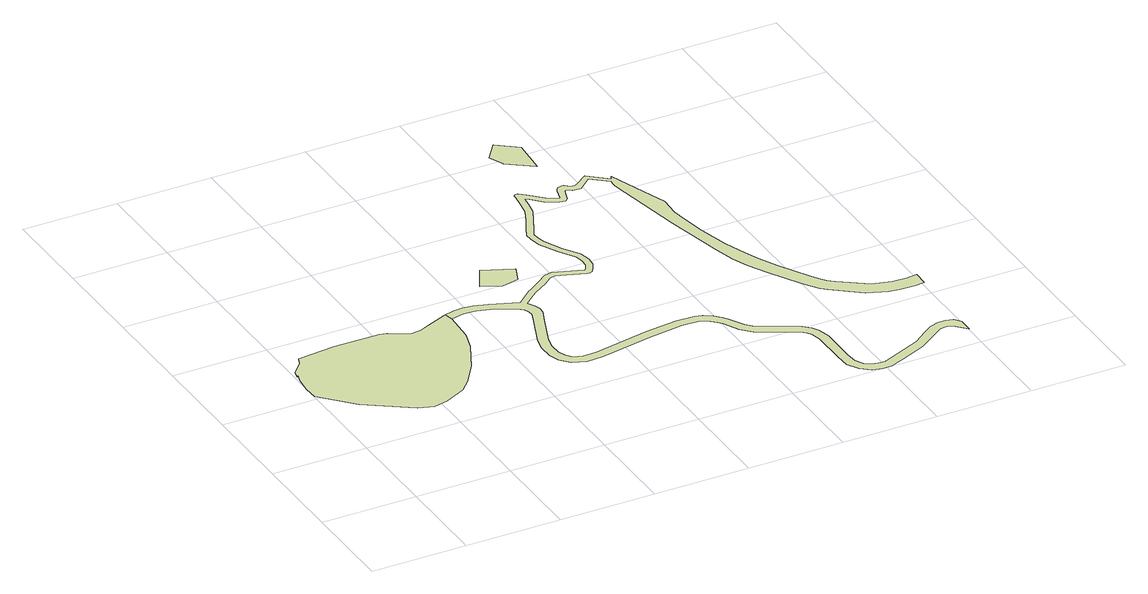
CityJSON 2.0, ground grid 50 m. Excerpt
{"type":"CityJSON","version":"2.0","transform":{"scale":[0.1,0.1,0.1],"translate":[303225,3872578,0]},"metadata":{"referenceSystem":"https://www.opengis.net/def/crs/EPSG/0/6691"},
"CityObjects":{
"landuse1":{"type":"LandUse","attributes":{"class":"215","LandUseDetailAttribute.prefecture":"22","LandUseDetailAttribute.city":"22203","LandUseDetailAttribute.surveyYear":2015}},
"landuse2":{"type":"LandUse","attributes":{"class":"214","LandUseDetailAttribute.prefecture":"22","LandUseDetailAttribute.city":"22203","LandUseDetailAttribute.surveyYear":2015},"geometry":[{"type":"MultiSurface","lod":"1","boundaries":[[[0,1,2,3,4,5,6,7,8,9,10,11,12,13,14,15,16,17,18,19,20,21,22,23,24]]]}]},
"landuse3":{"type":"LandUse","attributes":{"class":"214","LandUseDetailAttribute.prefecture":"22","LandUseDetailAttribute.city":"22203","LandUseDetailAttribute.surveyYear":2015},"geometry":[{"type":"MultiSurface","lod":"1","boundaries":[[[25,26,27,28,29]]]}]},
"landuse4":{"type":"LandUse","attributes":{"class":"215","LandUseDetailAttribute.prefecture":"22","LandUseDetailAttribute.city":"22203","LandUseDetailAttribute.surveyYear":2015},"geometry":[{"type":"MultiSurface","lod":"1","boundaries":[[[30,31,32,33,34,35,36,37,38,39,40,41,42,43,44,45,46,47,48,49,50,51,52,53,54,55,56,57,58,59,60,61,62,63,64,65,66,67,68,69,70,71,72,73,74,75,76,77,2,1,0,24,78,79,80,81,82,83,84,85,86,87,88,89,90,91,92,93,94,95,96,97,98,99,100,101,102,103,104,105,106,107,108,109,110,111,112,113,114,115,116,117,118,119,120,121,122,123,124,125,126,127,128,129,130,131,132,133,134,135,136,137,138,139,140,141,142,143,144,145,146,147,148,149,150,151,152,153,154,155,156,157,158,159,160,161,162,163,164,165,166,167,168,169,170,171,172,173,174,175,176,177,178,179,180,181,182,183,184,185,186,187,188,189,190,191,192,193,194,195,196,197,198,199,200,201,202,203,204,205,206,207,208,209,210,211,212,213,214,215,216,217,218,219,220,221,222,223,224,225,226,227,228,229,230,231,232,233,234,235,236,237,238,239,240]]]}]},
"landuse5":{"type":"LandUse","attributes":{"class":"214","LandUseDetailAttribute.prefecture":"22","LandUseDetailAttribute.city":"22203","LandUseDetailAttribute.surveyYear":2015},"geometry":[{"type":"MultiSurface","lod":"1","boundaries":[[[241,242,243,244,245,246]]]}]}
},
"vertices":[
[891,1390,0],[886,1388,0],[723,1322,0],[669,1316,0],[572,1372,0],[537,1380,0],[299,1379,0],[96,1361,0],[81,1321,0],[23,1254,0],[14,1218,0],[27,1237,0],[9,1180,0],[0,1097,0],[3,1025,0],[154,864,0],[383,708,0],[460,682,0],[534,698,0],[647,753,0],[698,806,0],[780,922,0],[862,1085,0],[892,1185,0],[899,1343,0],
[1153,1542,0],[1253,1496,0],[1342,1514,0],[1379,1605,0],[1223,1673,0],
[1996,2150,0],[1977,2140,0],[1968,2140,0],[1959,2142,0],[1942,2154,0],[1929,2165,0],[1920,2166,0],[1909,2164,0],[1900,2162,0],[1888,2153,0],[1881,2136,0],[1863,2073,0],[1834,2087,0],[1801,2106,0],[1734,2172,0],[1704,2199,0],[1689,2199,0],[1681,2193,0],[1681,2174,0],[1671,2101,0],[1659,2038,0],[1628,1970,0],[1589,1897,0],[1565,1848,0],[1566,1804,0],[1578,1750,0],[1626,1653,0],[1679,1567,0],[1689,1522,0],[1685,1484,0],[1670,1455,0],[1662,1443,0],[1661,1443,0],[1572,1477,0],[1511,1496,0],[1469,1487,0],[1415,1446,0],[1384,1425,0],[1360,1411,0],[1337,1397,0],[1257,1324,0],[1117,1381,0],[1045,1403,0],[992,1407,0],[944,1404,0],[885,1389,0],[885,1388,0],[804,1355,0],[970,1358,0],[992,1359,0],[1036,1356,0],[1102,1337,0],[1210,1282,0],[1241,1255,0],[1252,1228,0],[1254,1204,0],[1233,1148,0],[1167,983,0],[1151,913,0],[1153,836,0],[1172,783,0],[1212,734,0],[1282,706,0],[1371,711,0],[1664,765,0],[1682,767,0],[1826,786,0],[1911,782,0],[1936,774,0],[1966,756,0],[1989,732,0],[2005,712,0],[2049,628,0],[2098,578,0],[2191,527,0],[2291,474,0],[2317,451,0],[2330,428,0],[2342,375,0],[2342,192,0],[2347,115,0],[2382,52,0],[2430,15,0],[2480,2,0],[2528,3,0],[2603,32,0],[2739,90,0],[2871,182,0],[2875,185,0],[2885,192,0],[2907,197,0],[2932,197,0],[2951,190,0],[2979,157,0],[3005,126,0],[3007,205,0],[2980,238,0],[2944,250,0],[2904,250,0],[2856,231,0],[2805,196,0],[2766,166,0],[2735,142,0],[2525,55,0],[2522,54,0],[2521,53,0],[2485,53,0],[2452,61,0],[2421,86,0],[2397,129,0],[2392,194,0],[2392,380,0],[2377,446,0],[2356,483,0],[2320,515,0],[2215,571,0],[2129,618,0],[2090,658,0],[2047,740,0],[2027,765,0],[1998,796,0],[1957,821,0],[1919,832,0],[1824,836,0],[1656,815,0],[1365,761,0],[1290,757,0],[1243,776,0],[1216,808,0],[1203,845,0],[1201,908,0],[1215,969,0],[1279,1130,0],[1308,1202,0],[1309,1235,0],[1300,1268,0],[1281,1304,0],[1319,1337,0],[1357,1369,0],[1402,1396,0],[1435,1418,0],[1483,1456,0],[1509,1461,0],[1561,1445,0],[1654,1410,0],[1667,1409,0],[1683,1415,0],[1699,1437,0],[1718,1474,0],[1724,1524,0],[1711,1580,0],[1656,1669,0],[1610,1761,0],[1600,1808,0],[1599,1841,0],[1620,1882,0],[1658,1955,0],[1692,2028,0],[1705,2096,0],[1710,2139,0],[1720,2139,0],[1781,2079,0],[1843,2042,0],[1872,2038,0],[1888,2049,0],[1901,2090,0],[1912,2119,0],[1924,2122,0],[1947,2107,0],[1989,2103,0],[2059,2163,0],[2143,2093,0],[2148,2093,0],[2143,2080,0],[2142,2049,0],[2223,1630,0],[2292,1316,0],[2322,1209,0],[2357,1124,0],[2408,1021,0],[2503,860,0],[2530,821,0],[2560,781,0],[2585,755,0],[2729,644,0],[2830,604,0],[2883,597,0],[2968,595,0],[3017,600,0],[3019,680,0],[2965,674,0],[2888,676,0],[2792,704,0],[2648,802,0],[2619,831,0],[2593,866,0],[2569,902,0],[2477,1058,0],[2428,1156,0],[2420,1176,0],[2395,1235,0],[2354,1351,0],[2313,1502,0],[2288,1635,0],[2277,1711,0],[2282,1815,0],[2235,1943,0],[2165,2134,0],[2160,2123,0],[2156,2112,0],[2057,2195,0],
[1915,2563,0],[1808,2644,0],[1739,2552,0],[1771,2474,0],[1771,2473,0],[1902,2377,0]
]}
